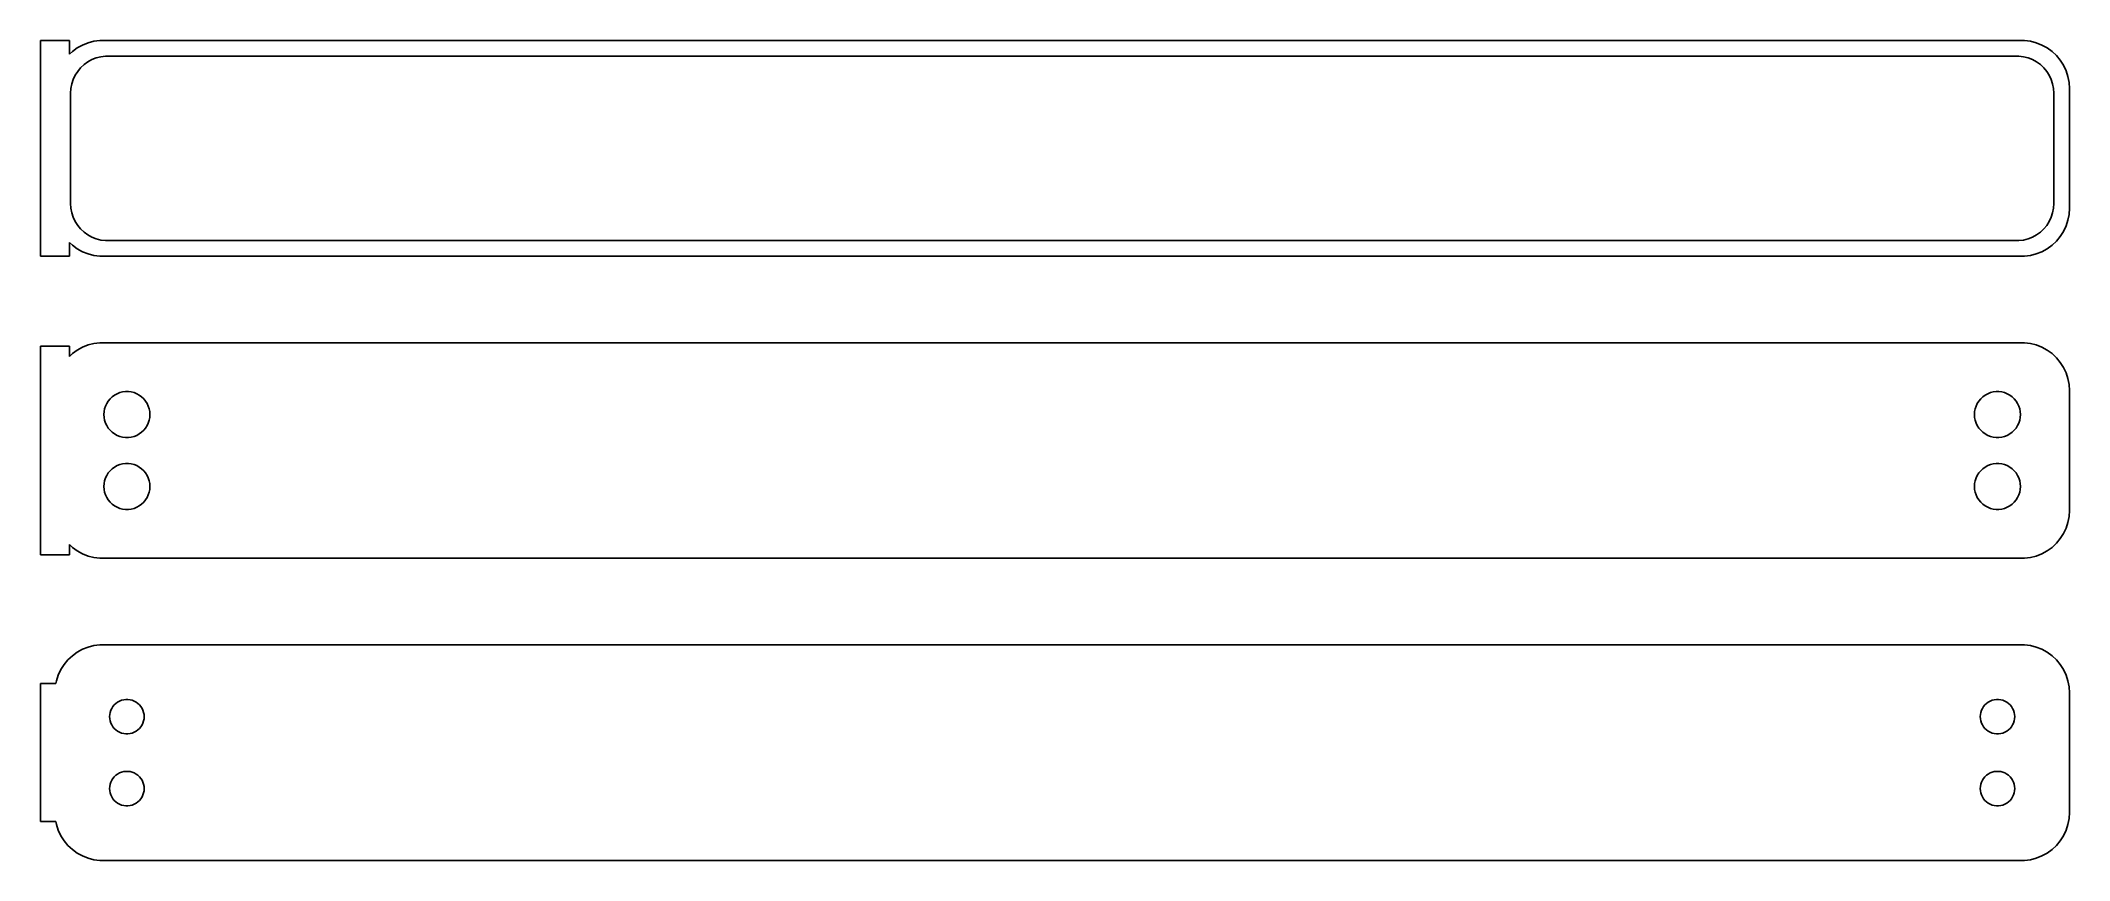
# Model space of a CAD drawing. Header units: metres. Extents: x -106 to 105, y 52 to 137.
import ezdxf

# ---------------------------------------------------------------- set-up
doc = ezdxf.new("R2010")
doc.units = ezdxf.units.M

msp = doc.modelspace()

# ---------------------------------------------------------------- linework, layer by layer
for p, q in [((-103.5, 137.24), (-106.5, 137.24)), ((-106.5, 137.24), (-106.5, 114.76)), ((-103.5, 135.809), (-103.5, 137.24)), ((-103.187, 136.103), (-103.5, 135.809)), ((-102.679, 136.472), (-103.187, 136.103)), ((-102.129, 136.774), (-102.679, 136.472)), ((-101.545, 137.005), (-102.129, 136.774)), ((-100.937, 137.161), (-101.545, 137.005)), ((-101.149, 135.254), (-100.697, 135.433)), ((-100.314, 137.24), (-100.937, 137.161)), ((-100.697, 135.433), (-100.226, 135.554)), ((100.314, 137.24), (-100.314, 137.24)), ((-100.226, 135.554), (-99.7432, 135.615)), ((-99.7432, 135.615), (99.7432, 135.615)), ((99.7432, 135.615), (100.226, 135.554)), ((100.226, 135.554), (100.697, 135.433)), ((100.937, 137.161), (100.314, 137.24)), ((100.697, 135.433), (101.149, 135.254)), ((101.545, 137.005), (100.937, 137.161)), ((102.129, 136.774), (101.545, 137.005)), ((102.679, 136.472), (102.129, 136.774)), ((103.187, 136.103), (102.679, 136.472)), ((103.645, 135.673), (103.187, 136.103)), ((104.045, 135.189), (103.645, 135.673)), ((-103.101, 133.176), (-102.894, 133.616)), ((-102.894, 133.616), (-102.633, 134.026)), ((-102.633, 134.026), (-102.323, 134.401)), ((-102.323, 134.401), (-101.969, 134.734)), ((-101.969, 134.734), (-101.575, 135.02)), ((-101.575, 135.02), (-101.149, 135.254)), ((101.149, 135.254), (101.575, 135.02)), ((101.575, 135.02), (101.969, 134.734)), ((101.969, 134.734), (102.323, 134.401)), ((102.323, 134.401), (102.633, 134.026)), ((102.633, 134.026), (102.894, 133.616)), ((102.894, 133.616), (103.101, 133.176)), ((104.382, 134.659), (104.045, 135.189)), ((104.649, 134.091), (104.382, 134.659)), ((104.843, 133.493), (104.649, 134.091)), ((104.961, 132.877), (104.843, 133.493)), ((-103.373, 131.75), (-103.342, 132.235)), ((-103.373, 120.25), (-103.373, 131.75)), ((-103.342, 132.235), (-103.251, 132.713)), ((-103.251, 132.713), (-103.101, 133.176)), ((103.101, 133.176), (103.251, 132.713)), ((103.251, 132.713), (103.342, 132.235)), ((103.342, 132.235), (103.373, 131.75)), ((103.373, 131.75), (103.373, 120.25)), ((105, 132.25), (104.961, 132.877)), ((105, 119.75), (105, 132.25)), ((-103.342, 119.765), (-103.373, 120.25)), ((-103.251, 119.287), (-103.342, 119.765)), ((-103.101, 118.824), (-103.251, 119.287)), ((-102.894, 118.384), (-103.101, 118.824)), ((103.101, 118.824), (102.894, 118.384)), ((103.251, 119.287), (103.101, 118.824)), ((103.342, 119.765), (103.251, 119.287)), ((103.373, 120.25), (103.342, 119.765)), ((104.649, 117.909), (104.843, 118.507)), ((104.843, 118.507), (104.961, 119.123)), ((104.961, 119.123), (105, 119.75)), ((-102.633, 117.974), (-102.894, 118.384)), ((-102.323, 117.599), (-102.633, 117.974)), ((-101.969, 117.266), (-102.323, 117.599)), ((-101.575, 116.98), (-101.969, 117.266)), ((-101.149, 116.746), (-101.575, 116.98)), ((-100.697, 116.567), (-101.149, 116.746)), ((-100.226, 116.446), (-100.697, 116.567)), ((-99.7432, 116.385), (-100.226, 116.446)), ((99.7432, 116.385), (-99.7432, 116.385)), ((100.226, 116.446), (99.7432, 116.385)), ((100.697, 116.567), (100.226, 116.446)), ((101.149, 116.746), (100.697, 116.567)), ((101.575, 116.98), (101.149, 116.746)), ((101.969, 117.266), (101.575, 116.98)), ((102.323, 117.599), (101.969, 117.266)), ((102.633, 117.974), (102.323, 117.599)), ((102.894, 118.384), (102.633, 117.974)), ((103.187, 115.897), (103.645, 116.327)), ((103.645, 116.327), (104.045, 116.811)), ((104.045, 116.811), (104.382, 117.341)), ((104.382, 117.341), (104.649, 117.909)), ((-106.5, 114.76), (-103.5, 114.76)), ((-103.5, 116.191), (-103.187, 115.897)), ((-103.5, 114.76), (-103.5, 116.191)), ((-103.187, 115.897), (-102.679, 115.528)), ((-102.679, 115.528), (-102.129, 115.226)), ((-102.129, 115.226), (-101.545, 114.995)), ((-101.545, 114.995), (-100.937, 114.839)), ((-100.937, 114.839), (-100.314, 114.76)), ((-100.314, 114.76), (100.314, 114.76)), ((100.314, 114.76), (100.937, 114.839)), ((100.937, 114.839), (101.545, 114.995)), ((101.545, 114.995), (102.129, 115.226)), ((102.129, 115.226), (102.679, 115.528)), ((102.679, 115.528), (103.187, 115.897)), ((-103.5, 105.365), (-106.5, 105.365)), ((-106.5, 105.365), (-106.5, 83.6352)), ((-103.5, 104.309), (-103.5, 105.365)), ((-103.187, 104.603), (-103.5, 104.309)), ((-102.679, 104.972), (-103.187, 104.603)), ((-102.129, 105.274), (-102.679, 104.972)), ((-101.545, 105.505), (-102.129, 105.274)), ((-100.937, 105.661), (-101.545, 105.505)), ((-100.314, 105.74), (-100.937, 105.661)), ((100.314, 105.74), (-100.314, 105.74)), ((100.937, 105.661), (100.314, 105.74)), ((101.545, 105.505), (100.937, 105.661)), ((102.129, 105.274), (101.545, 105.505)), ((102.679, 104.972), (102.129, 105.274)), ((103.187, 104.603), (102.679, 104.972)), ((103.645, 104.173), (103.187, 104.603)), ((104.045, 103.689), (103.645, 104.173)), ((104.382, 103.159), (104.045, 103.689)), ((104.649, 102.591), (104.382, 103.159)), ((104.843, 101.993), (104.649, 102.591)), ((104.961, 101.377), (104.843, 101.993)), ((-99.7315, 99.1335), (-99.6031, 99.4062)), ((-99.6031, 99.4062), (-99.4416, 99.6607)), ((-99.4416, 99.6607), (-99.2495, 99.8929)), ((-99.2495, 99.8929), (-99.0298, 100.099)), ((-99.0298, 100.099), (-98.786, 100.276)), ((-98.786, 100.276), (-98.5219, 100.422)), ((-98.5219, 100.422), (-98.2416, 100.533)), ((-98.2416, 100.533), (-97.9497, 100.607)), ((-97.9497, 100.607), (-97.6507, 100.645)), ((-97.6507, 100.645), (-97.3493, 100.645)), ((-97.3493, 100.645), (-97.0503, 100.607)), ((-97.0503, 100.607), (-96.7584, 100.533)), ((-96.7584, 100.533), (-96.4781, 100.422)), ((-96.4781, 100.422), (-96.214, 100.276)), ((-96.214, 100.276), (-95.9702, 100.099)), ((-95.9702, 100.099), (-95.7505, 99.8929)), ((-95.7505, 99.8929), (-95.5583, 99.6607)), ((-95.5583, 99.6607), (-95.3969, 99.4062)), ((-95.3969, 99.4062), (-95.2685, 99.1335)), ((95.2685, 99.1335), (95.3969, 99.4062)), ((95.3969, 99.4062), (95.5583, 99.6607)), ((95.5583, 99.6607), (95.7505, 99.8929)), ((95.7505, 99.8929), (95.9702, 100.099)), ((95.9702, 100.099), (96.214, 100.276)), ((96.214, 100.276), (96.4781, 100.422)), ((96.4781, 100.422), (96.7584, 100.533)), ((96.7584, 100.533), (97.0503, 100.607)), ((97.0503, 100.607), (97.3493, 100.645)), ((97.3493, 100.645), (97.6507, 100.645)), ((97.6507, 100.645), (97.9497, 100.607)), ((97.9497, 100.607), (98.2416, 100.533)), ((98.2416, 100.533), (98.5219, 100.422)), ((98.5219, 100.422), (98.786, 100.276)), ((98.786, 100.276), (99.0298, 100.099)), ((99.0298, 100.099), (99.2495, 99.8929)), ((99.2495, 99.8929), (99.4416, 99.6607)), ((99.4416, 99.6607), (99.6031, 99.4062)), ((99.6031, 99.4062), (99.7315, 99.1335)), ((105, 100.75), (104.961, 101.377)), ((105, 88.25), (105, 100.75)), ((-99.9, 98.25), (-99.8811, 98.5508)), ((-99.8811, 97.9492), (-99.9, 98.25)), ((-99.8811, 98.5508), (-99.8246, 98.8468)), ((-99.8246, 97.6531), (-99.8811, 97.9492)), ((-99.8246, 98.8468), (-99.7315, 99.1335)), ((-99.7315, 97.3665), (-99.8246, 97.6531)), ((-99.6031, 97.0938), (-99.7315, 97.3665)), ((-95.2685, 97.3665), (-95.3969, 97.0938)), ((-95.2685, 99.1335), (-95.1754, 98.8468)), ((-95.1754, 97.6531), (-95.2685, 97.3665)), ((-95.1754, 98.8468), (-95.1189, 98.5508)), ((-95.1189, 97.9492), (-95.1754, 97.6531)), ((-95.1189, 98.5508), (-95.1, 98.25)), ((-95.1, 98.25), (-95.1189, 97.9492)), ((95.1, 98.25), (95.1189, 98.5508)), ((95.1189, 97.9492), (95.1, 98.25)), ((95.1189, 98.5508), (95.1754, 98.8468)), ((95.1754, 97.6531), (95.1189, 97.9492)), ((95.1754, 98.8468), (95.2685, 99.1335)), ((95.2685, 97.3665), (95.1754, 97.6531)), ((95.3969, 97.0938), (95.2685, 97.3665)), ((99.7315, 97.3665), (99.6031, 97.0938)), ((99.7315, 99.1335), (99.8246, 98.8468)), ((99.8246, 97.6531), (99.7315, 97.3665)), ((99.8246, 98.8468), (99.8811, 98.5508)), ((99.8811, 97.9492), (99.8246, 97.6531)), ((99.8811, 98.5508), (99.9, 98.25)), ((99.9, 98.25), (99.8811, 97.9492)), ((-99.4416, 96.8393), (-99.6031, 97.0938)), ((-99.2495, 96.6071), (-99.4416, 96.8393)), ((-99.0298, 96.4008), (-99.2495, 96.6071)), ((-98.786, 96.2236), (-99.0298, 96.4008)), ((-98.5219, 96.0784), (-98.786, 96.2236)), ((-98.2416, 95.9675), (-98.5219, 96.0784)), ((-97.9497, 95.8925), (-98.2416, 95.9675)), ((-97.6507, 95.8547), (-97.9497, 95.8925)), ((-97.3493, 95.8547), (-97.6507, 95.8547)), ((-97.0503, 95.8925), (-97.3493, 95.8547)), ((-96.7584, 95.9675), (-97.0503, 95.8925)), ((-96.4781, 96.0784), (-96.7584, 95.9675)), ((-96.214, 96.2236), (-96.4781, 96.0784)), ((-95.9702, 96.4008), (-96.214, 96.2236)), ((-95.7505, 96.6071), (-95.9702, 96.4008)), ((-95.5583, 96.8393), (-95.7505, 96.6071)), ((-95.3969, 97.0938), (-95.5583, 96.8393)), ((95.5583, 96.8393), (95.3969, 97.0938)), ((95.7505, 96.6071), (95.5583, 96.8393)), ((95.9702, 96.4008), (95.7505, 96.6071)), ((96.214, 96.2236), (95.9702, 96.4008)), ((96.4781, 96.0784), (96.214, 96.2236)), ((96.7584, 95.9675), (96.4781, 96.0784)), ((97.0503, 95.8925), (96.7584, 95.9675)), ((97.3493, 95.8547), (97.0503, 95.8925)), ((97.6507, 95.8547), (97.3493, 95.8547)), ((97.9497, 95.8925), (97.6507, 95.8547)), ((98.2416, 95.9675), (97.9497, 95.8925)), ((98.5219, 96.0784), (98.2416, 95.9675)), ((98.786, 96.2236), (98.5219, 96.0784)), ((99.0298, 96.4008), (98.786, 96.2236)), ((99.2495, 96.6071), (99.0298, 96.4008)), ((99.4416, 96.8393), (99.2495, 96.6071)), ((99.6031, 97.0938), (99.4416, 96.8393)), ((-98.2416, 93.0325), (-97.9497, 93.1075)), ((-97.9497, 93.1075), (-97.6507, 93.1453)), ((-97.6507, 93.1453), (-97.3493, 93.1453)), ((-97.3493, 93.1453), (-97.0503, 93.1075)), ((-97.0503, 93.1075), (-96.7584, 93.0325)), ((96.7584, 93.0325), (97.0503, 93.1075)), ((97.0503, 93.1075), (97.3493, 93.1453)), ((97.3493, 93.1453), (97.6507, 93.1453)), ((97.6507, 93.1453), (97.9497, 93.1075)), ((97.9497, 93.1075), (98.2416, 93.0325)), ((-99.9, 90.75), (-99.8811, 91.0508)), ((-99.8811, 91.0508), (-99.8246, 91.3469)), ((-99.8246, 91.3469), (-99.7315, 91.6335)), ((-99.7315, 91.6335), (-99.6031, 91.9062)), ((-99.6031, 91.9062), (-99.4416, 92.1607)), ((-99.4416, 92.1607), (-99.2495, 92.3929)), ((-99.2495, 92.3929), (-99.0298, 92.5992)), ((-99.0298, 92.5992), (-98.786, 92.7764)), ((-98.786, 92.7764), (-98.5219, 92.9216)), ((-98.5219, 92.9216), (-98.2416, 93.0325)), ((-96.7584, 93.0325), (-96.4781, 92.9216)), ((-96.4781, 92.9216), (-96.214, 92.7764)), ((-96.214, 92.7764), (-95.9702, 92.5992)), ((-95.9702, 92.5992), (-95.7505, 92.3929)), ((-95.7505, 92.3929), (-95.5583, 92.1607)), ((-95.5583, 92.1607), (-95.3969, 91.9062)), ((-95.3969, 91.9062), (-95.2685, 91.6335)), ((-95.2685, 91.6335), (-95.1754, 91.3469)), ((-95.1754, 91.3469), (-95.1189, 91.0508)), ((-95.1189, 91.0508), (-95.1, 90.75)), ((95.1, 90.75), (95.1189, 91.0508)), ((95.1189, 91.0508), (95.1754, 91.3469)), ((95.1754, 91.3469), (95.2685, 91.6335)), ((95.2685, 91.6335), (95.3969, 91.9062)), ((95.3969, 91.9062), (95.5583, 92.1607)), ((95.5583, 92.1607), (95.7505, 92.3929)), ((95.7505, 92.3929), (95.9702, 92.5992)), ((95.9702, 92.5992), (96.214, 92.7764)), ((96.214, 92.7764), (96.4781, 92.9216)), ((96.4781, 92.9216), (96.7584, 93.0325)), ((98.2416, 93.0325), (98.5219, 92.9216)), ((98.5219, 92.9216), (98.786, 92.7764)), ((98.786, 92.7764), (99.0298, 92.5992)), ((99.0298, 92.5992), (99.2495, 92.3929)), ((99.2495, 92.3929), (99.4416, 92.1607)), ((99.4416, 92.1607), (99.6031, 91.9062)), ((99.6031, 91.9062), (99.7315, 91.6335)), ((99.7315, 91.6335), (99.8246, 91.3469)), ((99.8246, 91.3469), (99.8811, 91.0508)), ((99.8811, 91.0508), (99.9, 90.75)), ((-99.8811, 90.4492), (-99.9, 90.75)), ((-99.8246, 90.1532), (-99.8811, 90.4492)), ((-99.7315, 89.8665), (-99.8246, 90.1532)), ((-99.6031, 89.5938), (-99.7315, 89.8665)), ((-99.4416, 89.3393), (-99.6031, 89.5938)), ((-99.2495, 89.1071), (-99.4416, 89.3393)), ((-99.0298, 88.9008), (-99.2495, 89.1071)), ((-98.786, 88.7236), (-99.0298, 88.9008)), ((-95.9702, 88.9008), (-96.214, 88.7236)), ((-95.7505, 89.1071), (-95.9702, 88.9008)), ((-95.5583, 89.3393), (-95.7505, 89.1071)), ((-95.3969, 89.5938), (-95.5583, 89.3393)), ((-95.2685, 89.8665), (-95.3969, 89.5938)), ((-95.1754, 90.1532), (-95.2685, 89.8665)), ((-95.1189, 90.4492), (-95.1754, 90.1532)), ((-95.1, 90.75), (-95.1189, 90.4492)), ((95.1189, 90.4492), (95.1, 90.75)), ((95.1754, 90.1532), (95.1189, 90.4492)), ((95.2685, 89.8665), (95.1754, 90.1532)), ((95.3969, 89.5938), (95.2685, 89.8665)), ((95.5583, 89.3393), (95.3969, 89.5938)), ((95.7505, 89.1071), (95.5583, 89.3393)), ((95.9702, 88.9008), (95.7505, 89.1071)), ((96.214, 88.7236), (95.9702, 88.9008)), ((99.0298, 88.9008), (98.786, 88.7236)), ((99.2495, 89.1071), (99.0298, 88.9008)), ((99.4416, 89.3393), (99.2495, 89.1071)), ((99.6031, 89.5938), (99.4416, 89.3393)), ((99.7315, 89.8665), (99.6031, 89.5938)), ((99.8246, 90.1532), (99.7315, 89.8665)), ((99.8811, 90.4492), (99.8246, 90.1532)), ((99.9, 90.75), (99.8811, 90.4492)), ((-98.5219, 88.5784), (-98.786, 88.7236)), ((-98.2416, 88.4675), (-98.5219, 88.5784)), ((-97.9497, 88.3925), (-98.2416, 88.4675)), ((-97.6507, 88.3547), (-97.9497, 88.3925)), ((-97.3493, 88.3547), (-97.6507, 88.3547)), ((-97.0503, 88.3925), (-97.3493, 88.3547)), ((-96.7584, 88.4675), (-97.0503, 88.3925)), ((-96.4781, 88.5784), (-96.7584, 88.4675)), ((-96.214, 88.7236), (-96.4781, 88.5784)), ((96.4781, 88.5784), (96.214, 88.7236)), ((96.7584, 88.4675), (96.4781, 88.5784)), ((97.0503, 88.3925), (96.7584, 88.4675)), ((97.3493, 88.3547), (97.0503, 88.3925)), ((97.6507, 88.3547), (97.3493, 88.3547)), ((97.9497, 88.3925), (97.6507, 88.3547)), ((98.2416, 88.4675), (97.9497, 88.3925)), ((98.5219, 88.5784), (98.2416, 88.4675)), ((98.786, 88.7236), (98.5219, 88.5784)), ((104.649, 86.4094), (104.843, 87.0066)), ((104.843, 87.0066), (104.961, 87.6233)), ((104.961, 87.6233), (105, 88.25)), ((-103.5, 83.6352), (-103.5, 84.6913)), ((-103.5, 84.6913), (-103.187, 84.3974)), ((103.187, 84.3974), (103.645, 84.8273)), ((103.645, 84.8273), (104.045, 85.3111)), ((104.045, 85.3111), (104.382, 85.8412)), ((104.382, 85.8412), (104.649, 86.4094)), ((-106.5, 83.6352), (-103.5, 83.6352)), ((-103.187, 84.3974), (-102.679, 84.0284)), ((-102.679, 84.0284), (-102.129, 83.7259)), ((-102.129, 83.7259), (-101.545, 83.4947)), ((-101.545, 83.4947), (-100.937, 83.3386)), ((-100.937, 83.3386), (-100.314, 83.2599)), ((-100.314, 83.2599), (100.314, 83.2599)), ((100.314, 83.2599), (100.937, 83.3386)), ((100.937, 83.3386), (101.545, 83.4947)), ((101.545, 83.4947), (102.129, 83.7259)), ((102.129, 83.7259), (102.679, 84.0284)), ((102.679, 84.0284), (103.187, 84.3974)), ((-100.937, 74.1614), (-101.545, 74.0053)), ((-100.314, 74.2401), (-100.937, 74.1614)), ((100.314, 74.2401), (-100.314, 74.2401)), ((100.937, 74.1614), (100.314, 74.2401)), ((101.545, 74.0053), (100.937, 74.1614)), ((-104.045, 72.1889), (-104.382, 71.6588)), ((-103.645, 72.6727), (-104.045, 72.1889)), ((-103.187, 73.1026), (-103.645, 72.6727)), ((-102.679, 73.4716), (-103.187, 73.1026)), ((-102.129, 73.7741), (-102.679, 73.4716)), ((-101.545, 74.0053), (-102.129, 73.7741)), ((102.129, 73.7741), (101.545, 74.0053)), ((102.679, 73.4716), (102.129, 73.7741)), ((103.187, 73.1026), (102.679, 73.4716)), ((103.645, 72.6727), (103.187, 73.1026)), ((104.045, 72.1889), (103.645, 72.6727)), ((104.382, 71.6588), (104.045, 72.1889)), ((-104.9, 70.1942), (-106.5, 70.1942)), ((-106.5, 70.1942), (-106.5, 55.8058)), ((-104.843, 70.4934), (-104.9, 70.1942)), ((-104.649, 71.0906), (-104.843, 70.4934)), ((-104.382, 71.6588), (-104.649, 71.0906)), ((104.649, 71.0906), (104.382, 71.6588)), ((104.843, 70.4934), (104.649, 71.0906)), ((104.961, 69.8767), (104.843, 70.4934)), ((105, 69.25), (104.961, 69.8767)), ((-99.0773, 67.6171), (-98.9562, 67.808)), ((-98.9562, 67.808), (-98.8121, 67.9822)), ((-98.8121, 67.9822), (-98.6474, 68.1369)), ((-98.6474, 68.1369), (-98.4645, 68.2698)), ((-98.4645, 68.2698), (-98.2664, 68.3787)), ((-98.2664, 68.3787), (-98.0562, 68.4619)), ((-98.0562, 68.4619), (-97.8373, 68.5181)), ((-97.8373, 68.5181), (-97.613, 68.5464)), ((-97.613, 68.5464), (-97.387, 68.5464)), ((-97.387, 68.5464), (-97.1627, 68.5181)), ((-97.1627, 68.5181), (-96.9438, 68.4619)), ((-96.9438, 68.4619), (-96.7336, 68.3787)), ((-96.7336, 68.3787), (-96.5355, 68.2698)), ((-96.5355, 68.2698), (-96.3526, 68.1369)), ((-96.3526, 68.1369), (-96.1879, 67.9822)), ((-96.1879, 67.9822), (-96.0438, 67.808)), ((-96.0438, 67.808), (-95.9226, 67.6171)), ((95.9226, 67.6171), (96.0438, 67.808)), ((96.0438, 67.808), (96.1879, 67.9822)), ((96.1879, 67.9822), (96.3526, 68.1369)), ((96.3526, 68.1369), (96.5355, 68.2698)), ((96.5355, 68.2698), (96.7336, 68.3787)), ((96.7336, 68.3787), (96.9438, 68.4619)), ((96.9438, 68.4619), (97.1627, 68.5181)), ((97.1627, 68.5181), (97.387, 68.5464)), ((97.387, 68.5464), (97.613, 68.5464)), ((97.613, 68.5464), (97.8373, 68.5181)), ((97.8373, 68.5181), (98.0562, 68.4619)), ((98.0562, 68.4619), (98.2664, 68.3787)), ((98.2664, 68.3787), (98.4645, 68.2698)), ((98.4645, 68.2698), (98.6474, 68.1369)), ((98.6474, 68.1369), (98.8121, 67.9822)), ((98.8121, 67.9822), (98.9562, 67.808)), ((98.9562, 67.808), (99.0773, 67.6171)), ((105, 56.75), (105, 69.25)), ((-99.3, 66.75), (-99.2858, 66.9756)), ((-99.2858, 66.5244), (-99.3, 66.75)), ((-99.2858, 66.9756), (-99.2434, 67.1976)), ((-99.2434, 66.3024), (-99.2858, 66.5244)), ((-99.2434, 67.1976), (-99.1736, 67.4126)), ((-99.1736, 66.0874), (-99.2434, 66.3024)), ((-99.1736, 67.4126), (-99.0773, 67.6171)), ((-99.0773, 65.8828), (-99.1736, 66.0874)), ((-98.9562, 65.692), (-99.0773, 65.8828)), ((-98.8121, 65.5178), (-98.9562, 65.692)), ((-96.0438, 65.692), (-96.1879, 65.5178)), ((-95.9226, 65.8828), (-96.0438, 65.692)), ((-95.9226, 67.6171), (-95.8264, 67.4126)), ((-95.8264, 66.0874), (-95.9226, 65.8828)), ((-95.8264, 67.4126), (-95.7565, 67.1976)), ((-95.7565, 66.3024), (-95.8264, 66.0874)), ((-95.7565, 67.1976), (-95.7142, 66.9756)), ((-95.7142, 66.5244), (-95.7565, 66.3024)), ((-95.7142, 66.9756), (-95.7, 66.75)), ((-95.7, 66.75), (-95.7142, 66.5244)), ((95.7, 66.75), (95.7142, 66.9756)), ((95.7142, 66.5244), (95.7, 66.75)), ((95.7142, 66.9756), (95.7565, 67.1976)), ((95.7565, 66.3024), (95.7142, 66.5244)), ((95.7565, 67.1976), (95.8264, 67.4126)), ((95.8264, 66.0874), (95.7565, 66.3024)), ((95.8264, 67.4126), (95.9226, 67.6171)), ((95.9226, 65.8828), (95.8264, 66.0874)), ((96.0438, 65.692), (95.9226, 65.8828)), ((96.1879, 65.5178), (96.0438, 65.692)), ((98.9562, 65.692), (98.8121, 65.5178)), ((99.0773, 65.8828), (98.9562, 65.692)), ((99.0773, 67.6171), (99.1736, 67.4126)), ((99.1736, 66.0874), (99.0773, 65.8828)), ((99.1736, 67.4126), (99.2434, 67.1976)), ((99.2434, 66.3024), (99.1736, 66.0874)), ((99.2434, 67.1976), (99.2858, 66.9756)), ((99.2858, 66.5244), (99.2434, 66.3024)), ((99.2858, 66.9756), (99.3, 66.75)), ((99.3, 66.75), (99.2858, 66.5244)), ((-98.6474, 65.3631), (-98.8121, 65.5178)), ((-98.4645, 65.2302), (-98.6474, 65.3631)), ((-98.2664, 65.1213), (-98.4645, 65.2302)), ((-98.0562, 65.0381), (-98.2664, 65.1213)), ((-97.8373, 64.9819), (-98.0562, 65.0381)), ((-97.613, 64.9536), (-97.8373, 64.9819)), ((-97.387, 64.9536), (-97.613, 64.9536)), ((-97.1627, 64.9819), (-97.387, 64.9536)), ((-96.9438, 65.0381), (-97.1627, 64.9819)), ((-96.7336, 65.1213), (-96.9438, 65.0381)), ((-96.5355, 65.2302), (-96.7336, 65.1213)), ((-96.3526, 65.3631), (-96.5355, 65.2302)), ((-96.1879, 65.5178), (-96.3526, 65.3631)), ((96.3526, 65.3631), (96.1879, 65.5178)), ((96.5355, 65.2302), (96.3526, 65.3631)), ((96.7336, 65.1213), (96.5355, 65.2302)), ((96.9438, 65.0381), (96.7336, 65.1213)), ((97.1627, 64.9819), (96.9438, 65.0381)), ((97.387, 64.9536), (97.1627, 64.9819)), ((97.613, 64.9536), (97.387, 64.9536)), ((97.8373, 64.9819), (97.613, 64.9536)), ((98.0562, 65.0381), (97.8373, 64.9819)), ((98.2664, 65.1213), (98.0562, 65.0381)), ((98.4645, 65.2302), (98.2664, 65.1213)), ((98.6474, 65.3631), (98.4645, 65.2302)), ((98.8121, 65.5178), (98.6474, 65.3631)), ((-99.3, 59.25), (-99.2858, 59.4756)), ((-99.2858, 59.0244), (-99.3, 59.25)), ((-99.2858, 59.4756), (-99.2434, 59.6976)), ((-99.2434, 59.6976), (-99.1736, 59.9126)), ((-99.1736, 59.9126), (-99.0773, 60.1172)), ((-99.0773, 60.1172), (-98.9562, 60.308)), ((-98.9562, 60.308), (-98.8121, 60.4822)), ((-98.8121, 60.4822), (-98.6474, 60.6369)), ((-98.6474, 60.6369), (-98.4645, 60.7698)), ((-98.4645, 60.7698), (-98.2664, 60.8787)), ((-98.2664, 60.8787), (-98.0562, 60.9619)), ((-98.0562, 60.9619), (-97.8373, 61.0181)), ((-97.8373, 61.0181), (-97.613, 61.0464)), ((-97.613, 61.0464), (-97.387, 61.0464)), ((-97.387, 61.0464), (-97.1627, 61.0181)), ((-97.1627, 61.0181), (-96.9438, 60.9619)), ((-96.9438, 60.9619), (-96.7336, 60.8787)), ((-96.7336, 60.8787), (-96.5355, 60.7698)), ((-96.5355, 60.7698), (-96.3526, 60.6369)), ((-96.3526, 60.6369), (-96.1879, 60.4822)), ((-96.1879, 60.4822), (-96.0438, 60.308)), ((-96.0438, 60.308), (-95.9226, 60.1172)), ((-95.9226, 60.1172), (-95.8264, 59.9126)), ((-95.8264, 59.9126), (-95.7565, 59.6976)), ((-95.7565, 59.6976), (-95.7142, 59.4756)), ((-95.7142, 59.4756), (-95.7, 59.25)), ((-95.7, 59.25), (-95.7142, 59.0244)), ((95.7, 59.25), (95.7142, 59.4756)), ((95.7142, 59.0244), (95.7, 59.25)), ((95.7142, 59.4756), (95.7565, 59.6976)), ((95.7565, 59.6976), (95.8264, 59.9126)), ((95.8264, 59.9126), (95.9226, 60.1172)), ((95.9226, 60.1172), (96.0438, 60.308)), ((96.0438, 60.308), (96.1879, 60.4822)), ((96.1879, 60.4822), (96.3526, 60.6369)), ((96.3526, 60.6369), (96.5355, 60.7698)), ((96.5355, 60.7698), (96.7336, 60.8787)), ((96.7336, 60.8787), (96.9438, 60.9619)), ((96.9438, 60.9619), (97.1627, 61.0181)), ((97.1627, 61.0181), (97.387, 61.0464)), ((97.387, 61.0464), (97.613, 61.0464)), ((97.613, 61.0464), (97.8373, 61.0181)), ((97.8373, 61.0181), (98.0562, 60.9619)), ((98.0562, 60.9619), (98.2664, 60.8787)), ((98.2664, 60.8787), (98.4645, 60.7698)), ((98.4645, 60.7698), (98.6474, 60.6369)), ((98.6474, 60.6369), (98.8121, 60.4822)), ((98.8121, 60.4822), (98.9562, 60.308)), ((98.9562, 60.308), (99.0773, 60.1172)), ((99.0773, 60.1172), (99.1736, 59.9126)), ((99.1736, 59.9126), (99.2434, 59.6976)), ((99.2434, 59.6976), (99.2858, 59.4756)), ((99.2858, 59.4756), (99.3, 59.25)), ((99.3, 59.25), (99.2858, 59.0244)), ((-99.2434, 58.8024), (-99.2858, 59.0244)), ((-99.1736, 58.5874), (-99.2434, 58.8024)), ((-99.0773, 58.3829), (-99.1736, 58.5874)), ((-98.9562, 58.192), (-99.0773, 58.3829)), ((-98.8121, 58.0178), (-98.9562, 58.192)), ((-98.6474, 57.8631), (-98.8121, 58.0178)), ((-98.4645, 57.7302), (-98.6474, 57.8631)), ((-98.2664, 57.6213), (-98.4645, 57.7302)), ((-98.0562, 57.5381), (-98.2664, 57.6213)), ((-97.8373, 57.4819), (-98.0562, 57.5381)), ((-97.613, 57.4536), (-97.8373, 57.4819)), ((-97.387, 57.4536), (-97.613, 57.4536)), ((-97.1627, 57.4819), (-97.387, 57.4536)), ((-96.9438, 57.5381), (-97.1627, 57.4819)), ((-96.7336, 57.6213), (-96.9438, 57.5381)), ((-96.5355, 57.7302), (-96.7336, 57.6213)), ((-96.3526, 57.8631), (-96.5355, 57.7302)), ((-96.1879, 58.0178), (-96.3526, 57.8631)), ((-96.0438, 58.192), (-96.1879, 58.0178)), ((-95.9226, 58.3829), (-96.0438, 58.192)), ((-95.8264, 58.5874), (-95.9226, 58.3829)), ((-95.7565, 58.8024), (-95.8264, 58.5874)), ((-95.7142, 59.0244), (-95.7565, 58.8024)), ((95.7565, 58.8024), (95.7142, 59.0244)), ((95.8264, 58.5874), (95.7565, 58.8024)), ((95.9226, 58.3829), (95.8264, 58.5874)), ((96.0438, 58.192), (95.9226, 58.3829)), ((96.1879, 58.0178), (96.0438, 58.192)), ((96.3526, 57.8631), (96.1879, 58.0178)), ((96.5355, 57.7302), (96.3526, 57.8631)), ((96.7336, 57.6213), (96.5355, 57.7302)), ((96.9438, 57.5381), (96.7336, 57.6213)), ((97.1627, 57.4819), (96.9438, 57.5381)), ((97.387, 57.4536), (97.1627, 57.4819)), ((97.613, 57.4536), (97.387, 57.4536)), ((97.8373, 57.4819), (97.613, 57.4536)), ((98.0562, 57.5381), (97.8373, 57.4819)), ((98.2664, 57.6213), (98.0562, 57.5381)), ((98.4645, 57.7302), (98.2664, 57.6213)), ((98.6474, 57.8631), (98.4645, 57.7302)), ((98.8121, 58.0178), (98.6474, 57.8631)), ((98.9562, 58.192), (98.8121, 58.0178)), ((99.0773, 58.3829), (98.9562, 58.192)), ((99.1736, 58.5874), (99.0773, 58.3829)), ((99.2434, 58.8024), (99.1736, 58.5874)), ((99.2858, 59.0244), (99.2434, 58.8024)), ((-106.5, 55.8058), (-104.9, 55.8058)), ((-104.9, 55.8058), (-104.843, 55.5066)), ((-104.843, 55.5066), (-104.649, 54.9094)), ((104.649, 54.9094), (104.843, 55.5066)), ((104.843, 55.5066), (104.961, 56.1233)), ((104.961, 56.1233), (105, 56.75)), ((-104.649, 54.9094), (-104.382, 54.3412)), ((-104.382, 54.3412), (-104.045, 53.8111)), ((-104.045, 53.8111), (-103.645, 53.3273)), ((-103.645, 53.3273), (-103.187, 52.8974)), ((-103.187, 52.8974), (-102.679, 52.5284)), ((102.679, 52.5284), (103.187, 52.8974)), ((103.187, 52.8974), (103.645, 53.3273)), ((103.645, 53.3273), (104.045, 53.8111)), ((104.045, 53.8111), (104.382, 54.3412)), ((104.382, 54.3412), (104.649, 54.9094)), ((-102.679, 52.5284), (-102.129, 52.2259)), ((-102.129, 52.2259), (-101.545, 51.9947)), ((-101.545, 51.9947), (-100.937, 51.8386)), ((-100.937, 51.8386), (-100.314, 51.7599)), ((-100.314, 51.7599), (100.314, 51.7599)), ((100.314, 51.7599), (100.937, 51.8386)), ((100.937, 51.8386), (101.545, 51.9947)), ((101.545, 51.9947), (102.129, 52.2259)), ((102.129, 52.2259), (102.679, 52.5284))]:
    msp.add_line(p, q)

doc.saveas('drawing.dxf')
